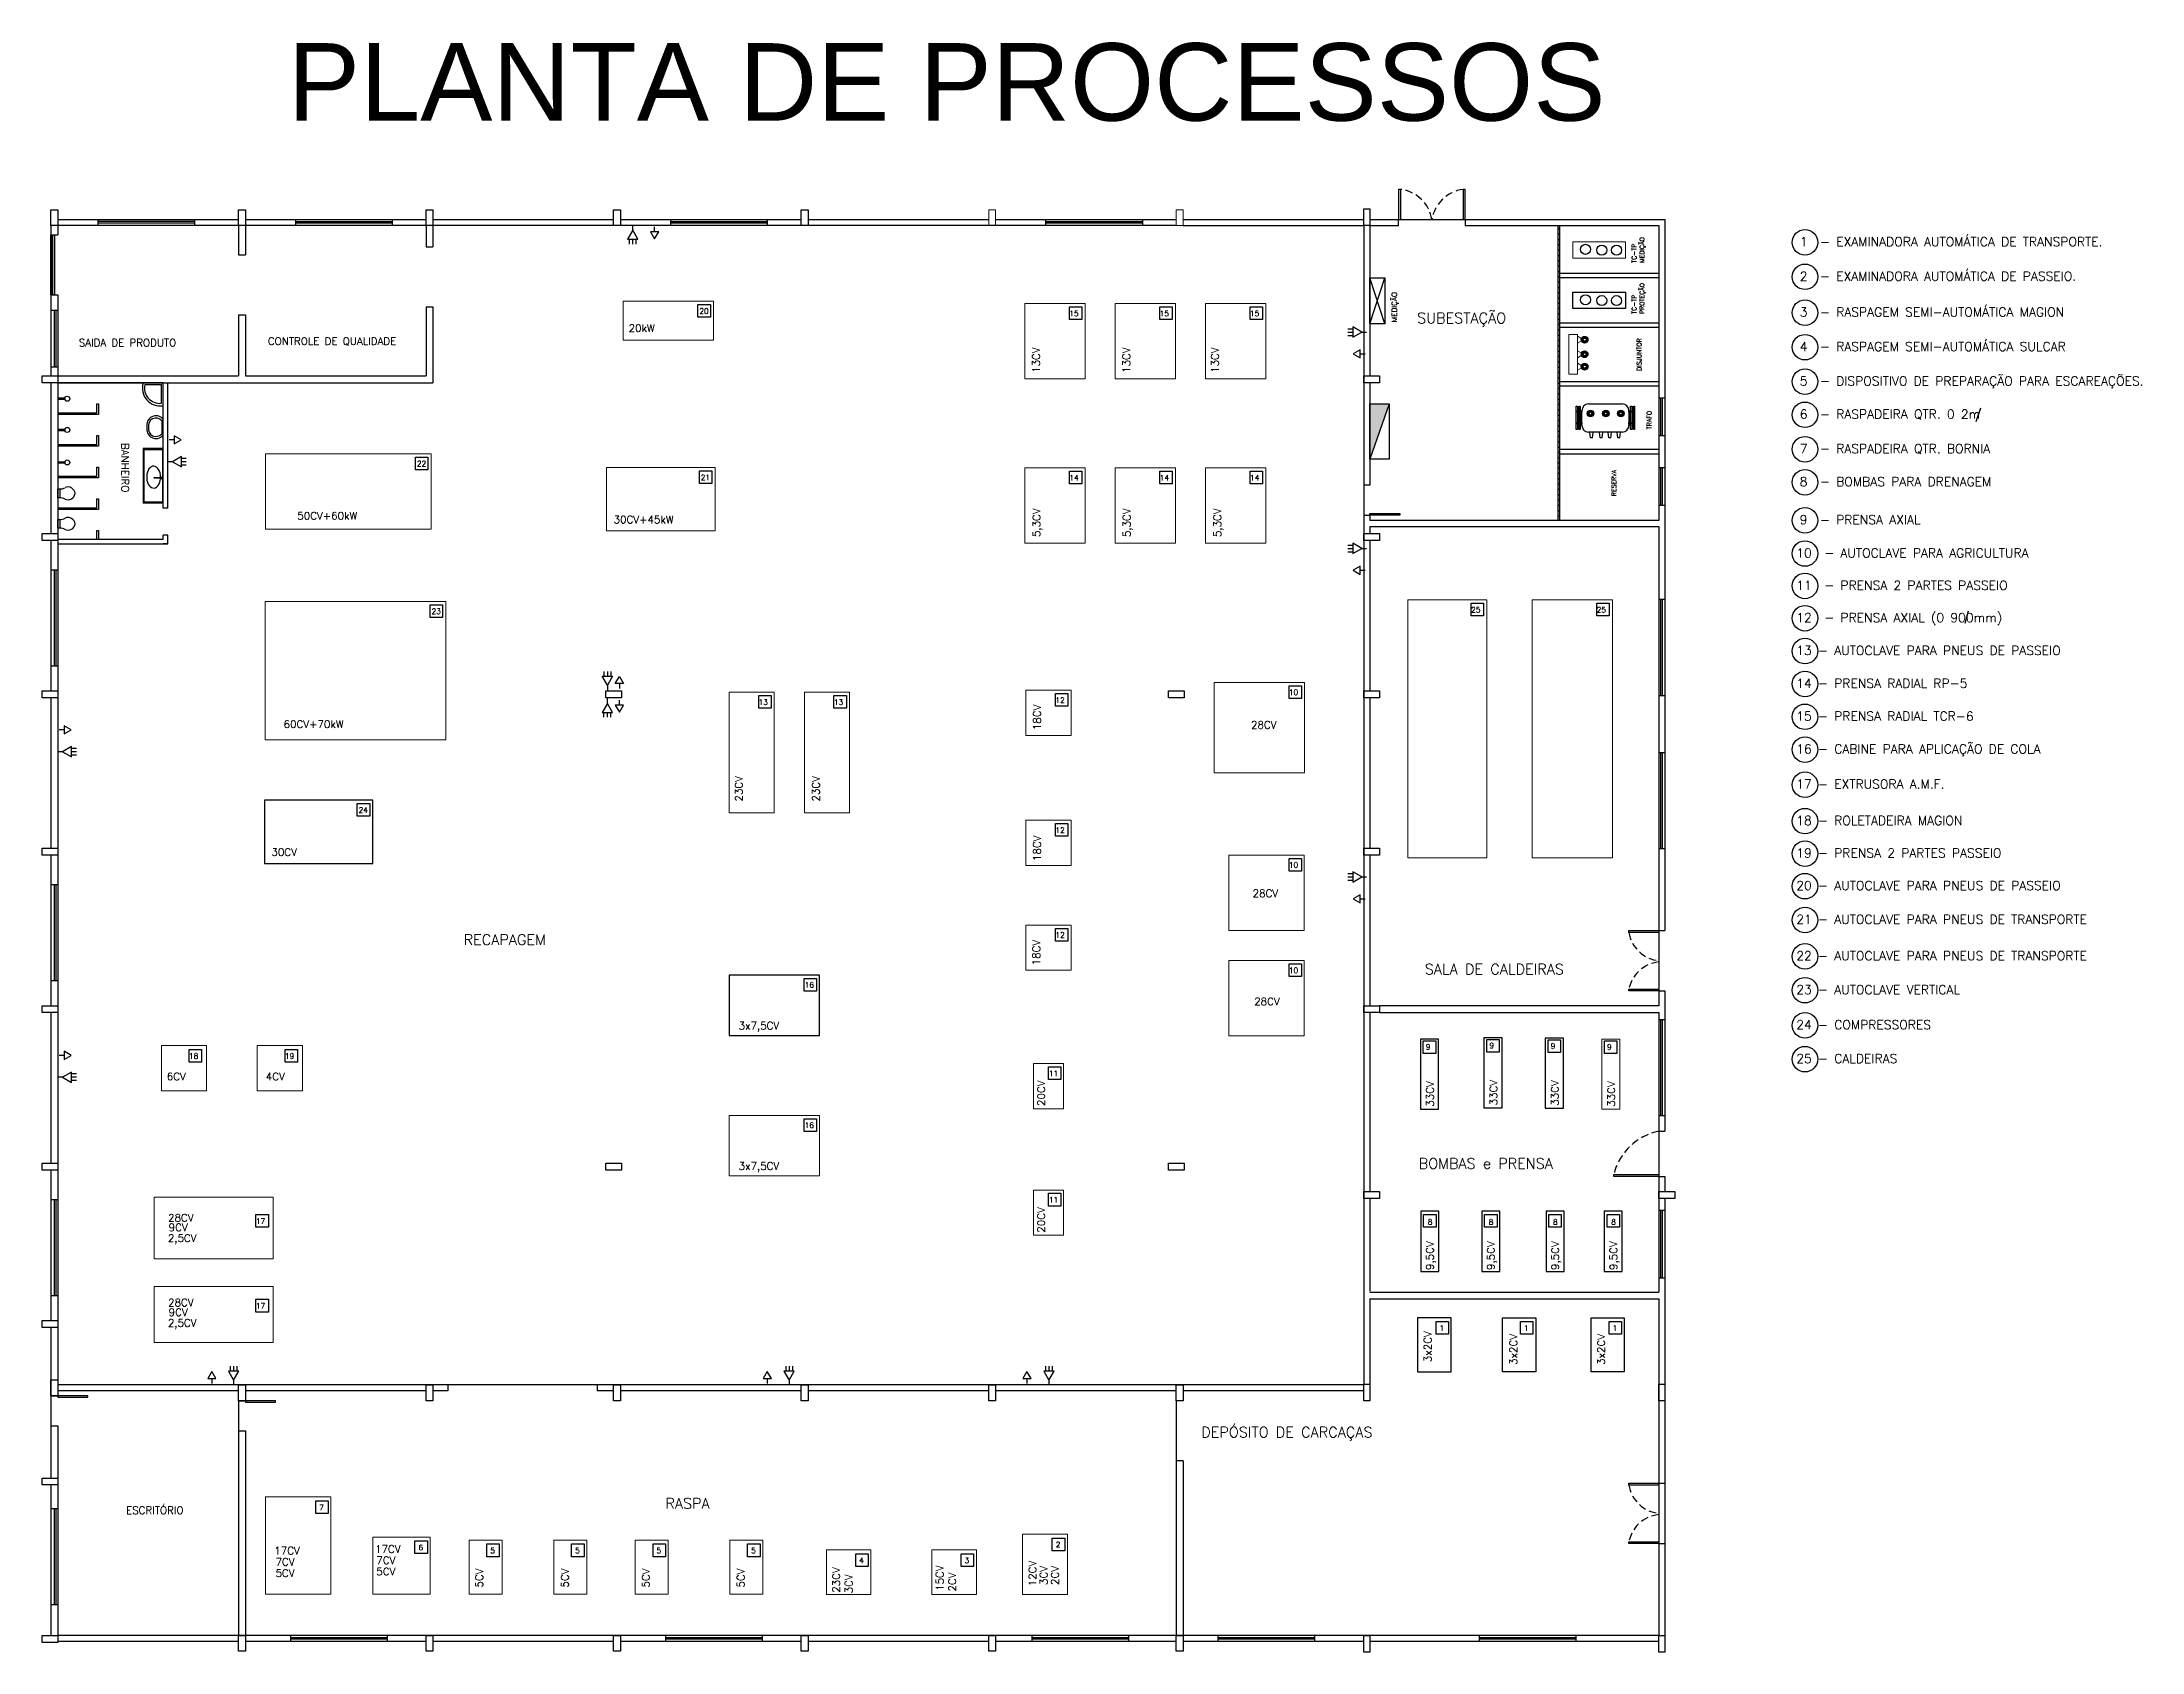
# Model space of a CAD drawing. Extents: x -543 to 641, y -146 to 322.
# Drawn here: x 224.1 to 293.8, y 16 to 69.5 of the extents above; entities that cross this region are included whole.
import ezdxf

# ---------------------------------------------------------------- set-up
doc = ezdxf.new("R2010")
doc.units = 0
doc.header["$MEASUREMENT"] = 0
doc.linetypes.add('DASHED2', pattern=[0.375, 0.25, -0.125])
for name, color, linetype in [('_ARQ', 5, 'Continuous'), ('_ARQ-TEXTO', 4, 'Continuous'), ('_COTAS', 4, 'Continuous'), ('_ELT-MAQUINAS-TEXTO', 4, 'Continuous'), ('_ELT-MÁQUINAS', 3, 'Continuous'), ('_ELT-PONTO', 2, 'Continuous'), ('_ELT-PONTO-TEXTO', 4, 'Continuous')]:
    doc.layers.add(name, color=color, linetype=linetype)
doc.styles.add('textstyle3', font='romans')
doc.styles.add('textstyle4', font='arial.ttf')

# ---------------------------------------------------------------- blocks, each defined once
blk = doc.blocks.new('TOM_Trif_Baixa')
at = {"layer": '_ELT-PONTO'}
for p, q in [((-0.619, 0.111), (-0.459, 0.111)), ((-0.619, 0), (-0.459, 0)), ((-0.16, 0), (0, 0)), ((-0.619, -0.111), (-0.459, -0.111))]:
    blk.add_line(p, q, dxfattribs=at)
blk.add_lwpolyline([(-0.16, 0), (-0.459, 0.172), (-0.459, -0.172)], close=True, dxfattribs=at)
blk = doc.blocks.new('TOM_Monof_baixa')
at = {"layer": '_ELT-PONTO'}
for p, q in [((0.166, 0), (0, 0)), ((0.399, 0), (0.166, 0.135)), ((0.166, 0.135), (0.166, -0.135)), ((0.166, -0.135), (0.399, 0))]:
    blk.add_line(p, q, dxfattribs=at)

msp = doc.modelspace()

# ---------------------------------------------------------------- hatches: boundary and pattern name
at = {"layer": '_ARQ', "transparency": 33554687}
h = msp.add_hatch(dxfattribs=at)
h.set_pattern_fill('ANSI31', color=256, style=0, pattern_type=0)
h.set_pattern_definition([(45, (5.17517, -70.54411), (-0.08838835, 0.08838835), [])])
h.paths.add_polyline_path([(274.477, 63.425), (274.425, 63.425), (274.425, 53.625), (274.477, 53.625)], flags=0)
at = {"layer": '_ELT-PONTO', "linetype": 'Continuous', "lineweight": 0, "transparency": 33554687}
h = msp.add_hatch(color=256, dxfattribs=at)
edge = h.paths.add_edge_path(flags=0)
edge.add_arc((275.301, 59.631), 0.111, 180, 360)
edge.add_arc((275.301, 59.631), 0.111, 0, 180)
edge = h.paths.add_edge_path(flags=0)
edge.add_arc((275.301, 59.631), 0.0492, 180, 360, ccw=False)
edge.add_arc((275.301, 59.631), 0.0492, 0, 180, ccw=False)
h = msp.add_hatch(color=256, dxfattribs=at)
edge = h.paths.add_edge_path(flags=0)
edge.add_arc((275.301, 59.147), 0.111, 180, 360)
edge.add_arc((275.301, 59.147), 0.111, 0, 180)
edge = h.paths.add_edge_path(flags=0)
edge.add_arc((275.301, 59.147), 0.0492, 180, 360, ccw=False)
edge.add_arc((275.301, 59.147), 0.0492, 0, 180, ccw=False)
h = msp.add_hatch(color=256, dxfattribs=at)
edge = h.paths.add_edge_path(flags=0)
edge.add_arc((275.301, 58.734), 0.111, 180, 360)
edge.add_arc((275.301, 58.734), 0.111, 0, 180)
edge = h.paths.add_edge_path(flags=0)
edge.add_arc((275.301, 58.734), 0.0492, 180, 360, ccw=False)
edge.add_arc((275.301, 58.734), 0.0492, 0, 180, ccw=False)
at = {"layer": '_ELT-PONTO', "linetype": 'Continuous', "transparency": 33554687}
msp.add_hatch(color=256, dxfattribs=at).paths.add_polyline_path([(268.168, 55.658), (268.805, 57.498), (268.168, 57.498)], flags=0)
at = {"layer": '_ELT-PONTO', "linetype": 'Continuous', "lineweight": 0, "transparency": 33554687}
h = msp.add_hatch(color=256, dxfattribs=at)
edge = h.paths.add_edge_path(flags=0)
edge.add_arc((275.496, 57.182), 0.111, 0, 180)
edge.add_arc((275.496, 57.182), 0.111, 180, 360)
edge = h.paths.add_edge_path(flags=0)
edge.add_arc((275.496, 57.182), 0.0492, 0, 180, ccw=False)
edge.add_arc((275.496, 57.182), 0.0492, 180, 360, ccw=False)
h = msp.add_hatch(color=256, dxfattribs=at)
edge = h.paths.add_edge_path(flags=0)
edge.add_arc((276.004, 57.182), 0.111, 270, 450)
edge.add_arc((276.004, 57.182), 0.111, 90, 270)
edge = h.paths.add_edge_path(flags=0)
edge.add_arc((276.004, 57.182), 0.0492, -90, 90, ccw=False)
edge.add_arc((276.004, 57.182), 0.0492, 90, 270, ccw=False)
h = msp.add_hatch(color=256, dxfattribs=at)
edge = h.paths.add_edge_path(flags=0)
edge.add_arc((276.505, 57.182), 0.111, 0, 180)
edge.add_arc((276.505, 57.182), 0.111, 180, 360)
edge = h.paths.add_edge_path(flags=0)
edge.add_arc((276.505, 57.182), 0.0492, 0, 180, ccw=False)
edge.add_arc((276.505, 57.182), 0.0492, 180, 360, ccw=False)

# ---------------------------------------------------------------- linework, layer by layer
at = {"layer": '_ARQ'}
for p, q in [((224.593, 63.625), (230.593, 63.625)), ((225.937, 63.425), (225.937, 63.628)), ((225.937, 63.563), (229.134, 63.563)), ((225.937, 63.509), (229.134, 63.509)), ((229.137, 63.628), (229.137, 63.425)), ((230.822, 63.625), (236.822, 63.625)), ((232.495, 63.422), (232.495, 63.625)), ((232.495, 63.56), (235.693, 63.56)), ((232.495, 63.507), (235.693, 63.507)), ((235.695, 63.625), (235.695, 63.422)), ((237.052, 63.625), (243.052, 63.625)), ((243.281, 63.625), (249.281, 63.625)), ((244.954, 63.422), (244.954, 63.625)), ((244.954, 63.56), (248.151, 63.56)), ((244.954, 63.507), (248.151, 63.507)), ((248.154, 63.625), (248.154, 63.422)), ((249.51, 63.625), (255.51, 63.625)), ((255.739, 63.625), (261.739, 63.625)), ((257.412, 63.422), (257.412, 63.625)), ((257.412, 63.56), (260.609, 63.56)), ((257.412, 63.507), (260.609, 63.507)), ((260.612, 63.625), (260.612, 63.422)), ((261.968, 63.625), (267.966, 63.625)), ((268.168, 63.625), (277.968, 63.625)), ((277.968, 63.625), (277.968, 40.002)), ((224.364, 63.425), (224.364, 58.425)), ((261.968, 63.425), (267.968, 63.425)), ((267.968, 63.425), (267.968, 24.939)), ((268.168, 63.425), (269.123, 63.425)), ((268.168, 63.425), (268.168, 58.425)), ((271.333, 63.425), (277.768, 63.425)), ((274.425, 53.625), (274.425, 63.425)), ((274.477, 53.625), (274.477, 63.425)), ((277.768, 63.425), (277.768, 53.625)), ((274.477, 61.845), (277.768, 61.845)), ((274.477, 61.695), (277.768, 61.695)), ((224.39, 60.611), (224.593, 60.611)), ((224.475, 60.611), (224.475, 58.72)), ((224.528, 60.611), (224.528, 58.72)), ((274.477, 60.195), (277.768, 60.195)), ((274.477, 60.045), (277.768, 60.045)), ((224.593, 58.718), (224.39, 58.718)), ((224.364, 58.196), (224.364, 53.196)), ((224.593, 58.196), (224.593, 49.846)), ((228.093, 58.196), (224.593, 58.196)), ((228.093, 54.038), (228.093, 58.196)), ((228.243, 54.038), (228.243, 58.196)), ((274.477, 58.245), (277.768, 58.245)), ((274.477, 58.095), (277.768, 58.095)), ((224.593, 57.696), (224.823, 57.696)), ((224.593, 57.196), (225.893, 57.196)), ((224.823, 57.646), (224.599, 57.646)), ((224.823, 57.696), (224.823, 57.646)), ((225.893, 57.496), (225.943, 57.496)), ((225.893, 57.196), (225.893, 57.496)), ((225.943, 57.496), (225.943, 57.146)), ((277.768, 57.7), (277.971, 57.7)), ((277.833, 56.45), (277.833, 57.7)), ((277.887, 56.45), (277.887, 57.7)), ((225.943, 57.146), (224.593, 57.146)), ((224.593, 56.658), (224.823, 56.658)), ((224.823, 56.608), (224.599, 56.608)), ((224.823, 56.658), (224.823, 56.608)), ((224.593, 56.146), (225.893, 56.146)), ((225.943, 56.096), (224.593, 56.096)), ((225.893, 56.146), (225.893, 56.446)), ((225.893, 56.446), (225.943, 56.446)), ((225.943, 56.446), (225.943, 56.096)), ((228.093, 56.021), (227.432, 56.021)), ((227.432, 56.021), (227.432, 54.204)), ((274.477, 55.995), (277.768, 55.995)), ((274.477, 55.845), (277.768, 55.845)), ((277.768, 56.45), (277.971, 56.45)), ((224.593, 55.578), (224.823, 55.578)), ((224.823, 55.528), (224.599, 55.528)), ((224.823, 55.578), (224.823, 55.528)), ((225.893, 55.096), (225.893, 55.396)), ((225.893, 55.396), (225.943, 55.396)), ((225.943, 55.396), (225.943, 55.046)), ((277.766, 55.388), (277.968, 55.388)), ((277.831, 54.138), (277.831, 55.388)), ((277.884, 54.138), (277.884, 55.388)), ((224.593, 55.096), (225.893, 55.096)), ((225.943, 55.046), (224.593, 55.046)), ((224.593, 54.046), (225.893, 54.046)), ((225.943, 53.996), (224.593, 53.996)), ((225.893, 54.346), (225.943, 54.346)), ((225.893, 54.046), (225.893, 54.346)), ((225.943, 54.346), (225.943, 53.996)), ((228.093, 54.204), (227.432, 54.204)), ((228.243, 54.038), (228.093, 54.038)), ((267.968, 53.804), (268.168, 53.804)), ((268.168, 53.804), (268.168, 53.625)), ((277.766, 54.138), (277.968, 54.138)), ((225.893, 52.996), (225.893, 53.296)), ((225.893, 53.296), (225.943, 53.296)), ((225.943, 53.296), (225.943, 52.996)), ((228.243, 53.138), (228.093, 53.138)), ((277.768, 53.625), (268.168, 53.625)), ((268.168, 53.425), (268.168, 53.196)), ((268.168, 53.425), (277.768, 53.425)), ((277.768, 53.425), (277.768, 40.002)), ((224.364, 52.966), (224.364, 47.966)), ((228.093, 52.996), (224.593, 52.996)), ((224.593, 52.846), (228.243, 52.846)), ((228.243, 52.846), (228.093, 52.846)), ((268.168, 52.966), (268.168, 47.966)), ((224.39, 51.99), (224.593, 51.99)), ((224.475, 51.99), (224.475, 48.793)), ((224.528, 51.99), (224.528, 48.793)), ((277.768, 51.007), (277.968, 51.007)), ((277.831, 47.807), (277.831, 51.005)), ((277.884, 47.807), (277.884, 51.005)), ((224.593, 48.79), (224.39, 48.79)), ((224.364, 47.737), (224.364, 42.737)), ((268.168, 47.737), (268.168, 42.737)), ((277.968, 47.807), (277.768, 47.807)), ((277.768, 45.918), (277.968, 45.918)), ((277.831, 42.718), (277.831, 45.915)), ((277.884, 42.718), (277.884, 45.915)), ((277.968, 42.718), (277.768, 42.718)), ((224.364, 42.508), (224.364, 37.508)), ((268.168, 42.508), (268.168, 37.508)), ((224.39, 41.531), (224.593, 41.531)), ((224.475, 41.531), (224.475, 38.334)), ((224.528, 41.531), (224.528, 38.334)), ((277.768, 40.002), (277.968, 40.002)), ((224.593, 38.331), (224.39, 38.331)), ((277.768, 38.002), (277.968, 38.002)), ((277.768, 38.002), (277.768, 37.508)), ((277.968, 38.002), (277.968, 33.338)), ((224.364, 37.279), (224.364, 32.279)), ((268.168, 37.279), (268.168, 31.338)), ((277.768, 37.508), (268.493, 37.508)), ((268.493, 37.279), (277.768, 37.279)), ((277.766, 37.048), (277.968, 37.048)), ((277.831, 33.848), (277.831, 37.045)), ((277.884, 33.848), (277.884, 37.045)), ((277.968, 33.848), (277.766, 33.848)), ((224.364, 32.05), (224.364, 27.05)), ((277.768, 31.838), (277.768, 27.996)), ((277.968, 31.838), (277.968, 31.338)), ((224.39, 31.073), (224.593, 31.073)), ((224.475, 31.073), (224.475, 27.876)), ((224.528, 31.073), (224.528, 27.876)), ((277.768, 30.717), (277.971, 30.717)), ((277.833, 28.463), (277.833, 30.714)), ((277.887, 28.463), (277.887, 30.714)), ((277.968, 31.109), (277.968, 16.391)), ((268.168, 27.996), (277.768, 27.996)), ((277.971, 28.463), (277.768, 28.463)), ((224.593, 27.873), (224.39, 27.873)), ((268.168, 27.773), (277.768, 27.773)), ((277.768, 27.773), (277.768, 16.591)), ((224.364, 26.82), (224.364, 21.82)), ((267.966, 24.916), (224.593, 24.916)), ((230.593, 24.716), (224.593, 24.716)), ((236.822, 24.716), (230.822, 24.716)), ((237.55, 24.716), (237.052, 24.716)), ((243.052, 24.716), (242.503, 24.716)), ((249.281, 24.716), (243.281, 24.716)), ((255.51, 24.716), (249.51, 24.716)), ((261.739, 24.716), (255.739, 24.716)), ((267.968, 24.716), (261.968, 24.716)), ((277.768, 21.647), (277.968, 21.647)), ((224.364, 21.591), (224.364, 16.591)), ((224.39, 20.812), (224.593, 20.812)), ((224.475, 20.812), (224.475, 17.615)), ((224.528, 20.812), (224.528, 17.615)), ((277.768, 19.647), (277.968, 19.647)), ((224.593, 17.612), (224.39, 17.612)), ((277.768, 16.591), (224.593, 16.591)), ((230.593, 16.391), (224.593, 16.391)), ((236.822, 16.391), (230.822, 16.391)), ((232.328, 16.391), (232.328, 16.594)), ((232.328, 16.529), (235.526, 16.529)), ((232.328, 16.476), (235.526, 16.476)), ((235.528, 16.594), (235.528, 16.391)), ((243.052, 16.391), (237.052, 16.391)), ((249.281, 16.391), (243.281, 16.391)), ((244.787, 16.391), (244.787, 16.594)), ((244.787, 16.529), (247.984, 16.529)), ((244.787, 16.476), (247.984, 16.476)), ((247.987, 16.594), (247.987, 16.391)), ((255.51, 16.391), (249.51, 16.391)), ((261.739, 16.391), (255.739, 16.391)), ((256.951, 16.391), (256.951, 16.594)), ((256.951, 16.529), (260.148, 16.529)), ((256.951, 16.476), (260.148, 16.476)), ((260.151, 16.594), (260.151, 16.391)), ((267.966, 16.391), (261.968, 16.391)), ((263.132, 16.391), (263.132, 16.594)), ((263.132, 16.529), (266.329, 16.529)), ((263.132, 16.476), (266.329, 16.476)), ((266.332, 16.594), (266.332, 16.391)), ((277.766, 16.391), (268.168, 16.391)), ((271.809, 16.391), (271.809, 16.594)), ((271.809, 16.529), (275.006, 16.529)), ((271.809, 16.476), (275.006, 16.476)), ((275.009, 16.594), (275.009, 16.391))]:
    msp.add_line(p, q, dxfattribs=at)
at = {"layer": '_ARQ', "linetype": 'Continuous'}
for p, q in [((269.123, 63.425), (269.123, 63.623)), ((269.123, 63.623), (271.333, 63.623)), ((271.333, 63.623), (271.333, 63.425)), ((261.739, 63.425), (224.364, 63.425)), ((224.364, 63.119), (224.593, 63.119)), ((224.403, 61.119), (224.403, 63.119)), ((224.429, 61.119), (224.429, 63.119)), ((224.593, 63.425), (224.593, 63.119)), ((230.593, 63.425), (230.593, 62.451)), ((230.822, 63.425), (230.822, 62.451)), ((236.822, 63.425), (236.822, 62.719)), ((237.052, 63.425), (237.052, 62.719)), ((230.593, 62.451), (230.822, 62.451)), ((236.822, 62.719), (237.052, 62.719)), ((224.364, 61.119), (224.593, 61.119)), ((224.593, 61.119), (224.593, 24.555)), ((236.822, 60.719), (237.052, 60.719)), ((236.822, 60.719), (236.822, 58.425)), ((237.052, 60.719), (237.052, 58.196)), ((230.593, 60.451), (230.822, 60.451)), ((230.593, 60.451), (230.593, 58.425)), ((230.822, 60.451), (230.822, 58.425)), ((224.593, 58.425), (230.593, 58.425)), ((224.593, 58.196), (237.052, 58.196)), ((227.481, 58.139), (228.033, 58.139)), ((228.033, 57.517), (228.033, 58.139)), ((230.822, 58.425), (236.822, 58.425)), ((268.168, 58.196), (268.168, 54.804)), ((228.048, 56.942), (228.048, 56.504)), ((227.794, 55.05), (227.991, 55.05)), ((227.794, 55.028), (227.794, 55.05)), ((227.99, 55.028), (227.794, 55.028)), ((228.004, 55.038), (227.988, 55.038)), ((228.004, 55.037), (227.988, 55.037)), ((228.004, 55.036), (227.988, 55.036)), ((227.998, 55.062), (228.009, 55.051)), ((227.998, 55.012), (228.009, 55.023)), ((227.999, 55.063), (228.01, 55.051)), ((227.999, 55.011), (228.01, 55.023)), ((228, 55.064), (228.011, 55.052)), ((228, 55.01), (228.011, 55.022)), ((228.023, 55.058), (228.023, 55.073)), ((228.023, 55.001), (228.023, 55.016)), ((228.025, 55.058), (228.025, 55.073)), ((228.025, 55.001), (228.025, 55.016)), ((228.026, 55.058), (228.026, 55.073)), ((228.026, 55.001), (228.026, 55.016)), ((228.038, 55.022), (228.05, 55.01)), ((228.039, 55.052), (228.05, 55.063)), ((228.04, 55.051), (228.051, 55.062)), ((228.04, 55.023), (228.052, 55.012)), ((228.04, 55.022), (228.051, 55.011)), ((228.041, 55.05), (228.052, 55.062)), ((228.045, 55.038), (228.061, 55.038)), ((228.045, 55.037), (228.061, 55.037)), ((228.045, 55.036), (228.061, 55.036)), ((268.168, 54.804), (267.968, 54.804)), ((228.093, 52.996), (228.093, 53.138)), ((228.243, 52.846), (228.243, 53.138)), ((277.768, 40.002), (277.768, 38.002)), ((277.768, 37.279), (277.768, 33.338)), ((277.768, 33.338), (277.968, 33.338)), ((277.768, 33.338), (277.768, 31.898)), ((277.768, 31.838), (277.968, 31.838)), ((268.168, 31.109), (268.168, 28.024)), ((268.168, 27.773), (268.168, 24.939)), ((224.364, 24.555), (224.593, 24.555)), ((237.55, 24.916), (237.55, 24.716)), ((242.503, 24.916), (242.503, 24.716)), ((230.593, 24.391), (230.593, 16.591)), ((230.593, 24.391), (230.822, 24.391)), ((261.739, 24.391), (261.739, 16.591)), ((224.364, 23.555), (224.593, 23.555)), ((224.593, 23.555), (224.593, 16.591)), ((230.593, 23.391), (230.822, 23.391)), ((230.822, 23.391), (230.822, 16.591)), ((261.968, 22.391), (261.739, 22.391)), ((261.968, 22.391), (261.968, 16.591)), ((277.768, 21.617), (277.768, 19.677))]:
    msp.add_line(p, q, dxfattribs=at)
for points in [[(269.123, 63.623), (269.193, 63.623), (269.193, 64.623), (269.123, 64.623)], [(271.263, 63.623), (271.333, 63.623), (271.333, 64.623), (271.263, 64.623)], [(268.168, 63.425), (267.966, 63.425), (267.966, 63.973), (268.168, 63.973)], [(224.364, 63.119), (224.479, 63.119), (224.479, 61.119), (224.364, 61.119)], [(227.463, 55.989), (228.073, 55.989), (228.073, 54.235), (227.463, 54.235)], [(277.768, 39.942), (276.768, 39.942), (276.768, 40.002), (277.768, 40.002)], [(277.768, 38.002), (276.768, 38.002), (276.768, 38.062), (277.768, 38.062)], [(277.768, 31.838), (276.268, 31.838), (276.268, 31.898), (277.768, 31.898)], [(225.593, 24.555), (224.593, 24.555), (224.593, 24.505), (225.593, 24.505)], [(268.168, 24.391), (267.966, 24.391), (267.966, 24.939), (268.168, 24.939)], [(277.968, 24.391), (277.766, 24.391), (277.766, 24.939), (277.968, 24.939)], [(231.822, 24.391), (230.822, 24.391), (230.822, 24.341), (231.822, 24.341)], [(277.768, 21.587), (276.768, 21.587), (276.768, 21.647), (277.768, 21.647)], [(277.768, 19.647), (276.768, 19.647), (276.768, 19.707), (277.768, 19.707)], [(268.168, 16.043), (267.966, 16.043), (267.966, 16.591), (268.168, 16.591)], [(277.968, 16.043), (277.766, 16.043), (277.766, 16.591), (277.968, 16.591)]]:
    msp.add_lwpolyline(points, close=True, dxfattribs=at)
at = {"layer": '_ARQ'}
for points in [[(224.593, 63.949), (224.593, 63.425), (224.364, 63.425), (224.364, 63.949)], [(230.822, 63.949), (230.822, 63.425), (230.593, 63.425), (230.593, 63.949)], [(237.052, 63.949), (237.052, 63.425), (236.822, 63.425), (236.822, 63.949)], [(243.281, 63.949), (243.281, 63.425), (243.052, 63.425), (243.052, 63.949)], [(249.51, 63.949), (249.51, 63.425), (249.281, 63.425), (249.281, 63.949)], [(224.069, 58.425), (224.593, 58.425), (224.593, 58.196), (224.069, 58.196)], [(267.968, 58.425), (268.493, 58.425), (268.493, 58.196), (267.968, 58.196)], [(224.666, 54.675), (224.666, 54.38), (224.593, 54.38), (224.593, 54.675)], [(268.168, 53.804), (268.168, 53.854), (269.168, 53.854), (269.168, 53.804)], [(224.069, 53.196), (224.593, 53.196), (224.593, 52.966), (224.069, 52.966)], [(224.666, 53.664), (224.666, 53.369), (224.593, 53.369), (224.593, 53.664)], [(267.968, 53.196), (268.493, 53.196), (268.493, 52.966), (267.968, 52.966)], [(224.069, 47.966), (224.593, 47.966), (224.593, 47.737), (224.069, 47.737)], [(242.789, 47.966), (243.314, 47.966), (243.314, 47.737), (242.789, 47.737)], [(261.477, 47.966), (262.001, 47.966), (262.001, 47.737), (261.477, 47.737)], [(267.968, 47.966), (268.493, 47.966), (268.493, 47.737), (267.968, 47.737)], [(224.069, 42.737), (224.593, 42.737), (224.593, 42.508), (224.069, 42.508)], [(267.968, 42.737), (268.493, 42.737), (268.493, 42.508), (267.968, 42.508)], [(224.069, 37.508), (224.593, 37.508), (224.593, 37.279), (224.069, 37.279)], [(267.968, 37.508), (268.493, 37.508), (268.493, 37.279), (267.968, 37.279)], [(224.069, 32.279), (224.593, 32.279), (224.593, 32.05), (224.069, 32.05)], [(242.789, 32.279), (243.314, 32.279), (243.314, 32.05), (242.789, 32.05)], [(261.477, 32.279), (262.001, 32.279), (262.001, 32.05), (261.477, 32.05)], [(267.968, 31.338), (268.493, 31.338), (268.493, 31.109), (267.968, 31.109)], [(277.768, 31.338), (278.293, 31.338), (278.293, 31.109), (277.768, 31.109)], [(224.069, 27.05), (224.593, 27.05), (224.593, 26.82), (224.069, 26.82)], [(224.593, 25.08), (224.593, 24.555), (224.364, 24.555), (224.364, 25.08)], [(230.822, 24.916), (230.822, 24.391), (230.593, 24.391), (230.593, 24.916)], [(237.052, 24.916), (237.052, 24.391), (236.822, 24.391), (236.822, 24.916)], [(243.281, 24.916), (243.281, 24.391), (243.052, 24.391), (243.052, 24.916)], [(249.51, 24.916), (249.51, 24.391), (249.281, 24.391), (249.281, 24.916)], [(255.739, 24.916), (255.739, 24.391), (255.51, 24.391), (255.51, 24.916)], [(261.968, 24.916), (261.968, 24.391), (261.739, 24.391), (261.739, 24.916)], [(224.069, 21.82), (224.593, 21.82), (224.593, 21.591), (224.069, 21.591)], [(224.069, 16.591), (224.593, 16.591), (224.593, 16.362), (224.069, 16.362)], [(230.822, 16.591), (230.822, 16.067), (230.593, 16.067), (230.593, 16.591)], [(237.052, 16.591), (237.052, 16.067), (236.822, 16.067), (236.822, 16.591)], [(243.281, 16.591), (243.281, 16.067), (243.052, 16.067), (243.052, 16.591)], [(249.51, 16.591), (249.51, 16.067), (249.281, 16.067), (249.281, 16.591)], [(255.739, 16.591), (255.739, 16.067), (255.51, 16.067), (255.51, 16.591)], [(261.968, 16.591), (261.968, 16.067), (261.739, 16.067), (261.739, 16.591)]]:
    msp.add_lwpolyline(points, close=True, dxfattribs=at)
at = {"layer": '_ARQ', "lineweight": 0}
for points in [[(255.739, 63.949), (255.739, 63.425), (255.51, 63.425), (255.51, 63.949)], [(261.968, 63.949), (261.968, 63.425), (261.739, 63.425), (261.739, 63.949)]]:
    msp.add_lwpolyline(points, close=True, dxfattribs=at)
at = {"layer": '_ARQ'}
for centre in [(224.907, 57.671), (224.907, 56.633), (224.907, 55.553)]:
    msp.add_circle(centre, 0.0841, dxfattribs=at)
at = {"layer": '_ARQ', "linetype": 'Continuous'}
for radius in [0.0363, 0.0206]:
    msp.add_circle((228.025, 55.037), radius, dxfattribs=at)
at = {"layer": '_ARQ', "linetype": 'DASHED2'}
for centre, radius, start, end in [((269.04, 63.429), 1.204, 9.37926, 82.7104), ((271.416, 63.427), 1.204, 97.2896, 170.62074), ((277.889, 40.132), 1.136, 189.62126, 263.92168), ((277.881, 37.832), 1.136, 96.07832, 170.37874), ((278.142, 31.448), 1.927, 101.18332, 166.4784), ((277.889, 21.777), 1.136, 189.62126, 263.92168), ((277.881, 19.477), 1.136, 96.07832, 170.37874)]:
    msp.add_arc(centre, radius, start, end, dxfattribs=at)
at = {"layer": '_ARQ', "linetype": 'Continuous'}
for centre, radius, start, end in [((227.997, 58.025), 0.596, 163.33169, 279.25671), ((227.983, 58.029), 0.514, 167.62823, 275.61831)]:
    msp.add_arc(centre, radius, start, end, dxfattribs=at)
at = {"layer": '_ARQ'}
for centre, radius, start, end in [((227.857, 56.794), 0.311, 40.57133, 192.60699), ((227.857, 56.658), 0.311, 167.47539, 319.51106), ((227.856, 56.777), 0.252, 40.57133, 192.60699), ((227.856, 56.668), 0.252, 167.47539, 319.51106), ((224.69, 54.939), 0.265, 264.79741, 302.62202), ((224.934, 54.508), 0.231, 2.75329, 115.84801), ((224.934, 54.549), 0.233, 244.44736, 352.01292), ((224.69, 54.115), 0.265, 57.37798, 95.20259), ((224.69, 53.928), 0.265, 264.79741, 302.62202), ((224.934, 53.497), 0.231, 2.75329, 115.84801), ((224.69, 53.104), 0.265, 57.37798, 95.20259), ((224.934, 53.538), 0.233, 244.44736, 352.01292)]:
    msp.add_arc(centre, radius, start, end, dxfattribs=at)
at = {"layer": '_ARQ', "linetype": 'Continuous'}
msp.add_ellipse((227.776, 55.067), major_axis=(0, -0.364), ratio=0.6369, start_param=1.574969, end_param=7.687357, dxfattribs=at)
at = {"layer": '_ARQ-TEXTO'}
for p, q in [((288.309, 56.911), (288.458, 57.371)), ((287.936, 50.219), (288.052, 50.626))]:
    msp.add_line(p, q, dxfattribs=at)
for centre in [(282.618, 62.864), (282.618, 61.719), (282.618, 60.528), (282.618, 59.382), (282.618, 58.237), (282.618, 57.137), (282.618, 55.992), (282.618, 54.895), (282.618, 53.63), (282.618, 52.527), (282.618, 51.453), (282.618, 50.379), (282.618, 49.288), (282.618, 48.197), (282.618, 47.106), (282.618, 46.016), (282.618, 44.849), (282.618, 43.64), (282.618, 42.56), (282.618, 41.48), (282.618, 40.356), (282.618, 39.147), (282.618, 38.024), (282.618, 36.857), (282.618, 35.734)]:
    msp.add_circle(centre, 0.424, dxfattribs=at)
at = {"layer": '_ELT-MAQUINAS-TEXTO'}
for points in [[(245.854, 60.802), (246.267, 60.802), (246.267, 60.38), (245.854, 60.38)], [(258.193, 60.719), (258.605, 60.719), (258.605, 60.297), (258.193, 60.297)], [(261.193, 60.719), (261.605, 60.719), (261.605, 60.297), (261.193, 60.297)], [(264.193, 60.719), (264.605, 60.719), (264.605, 60.297), (264.193, 60.297)], [(236.473, 55.732), (236.885, 55.732), (236.885, 55.31), (236.473, 55.31)], [(245.903, 55.274), (246.315, 55.274), (246.315, 54.851), (245.903, 54.851)], [(258.193, 55.264), (258.605, 55.264), (258.605, 54.842), (258.193, 54.842)], [(261.193, 55.264), (261.605, 55.264), (261.605, 54.842), (261.193, 54.842)], [(264.193, 55.264), (264.605, 55.264), (264.605, 54.842), (264.193, 54.842)], [(236.96, 50.827), (237.373, 50.827), (237.373, 50.405), (236.96, 50.405)], [(271.535, 50.879), (271.947, 50.879), (271.947, 50.457), (271.535, 50.457)], [(275.705, 50.879), (276.118, 50.879), (276.118, 50.457), (275.705, 50.457)], [(265.484, 48.138), (265.896, 48.138), (265.896, 47.715), (265.484, 47.715)], [(247.87, 47.81), (248.283, 47.81), (248.283, 47.388), (247.87, 47.388)], [(250.37, 47.81), (250.783, 47.81), (250.783, 47.388), (250.37, 47.388)], [(257.73, 47.876), (258.143, 47.876), (258.143, 47.454), (257.73, 47.454)], [(234.538, 44.227), (234.951, 44.227), (234.951, 43.805), (234.538, 43.805)], [(257.73, 43.56), (258.143, 43.56), (258.143, 43.137), (257.73, 43.137)], [(265.484, 42.403), (265.896, 42.403), (265.896, 41.98), (265.484, 41.98)], [(257.73, 40.076), (258.143, 40.076), (258.143, 39.654), (257.73, 39.654)], [(249.381, 38.417), (249.794, 38.417), (249.794, 37.995), (249.381, 37.995)], [(265.484, 38.903), (265.896, 38.903), (265.896, 38.48), (265.484, 38.48)], [(269.944, 36.345), (270.357, 36.345), (270.357, 35.923), (269.944, 35.923)], [(272.053, 36.389), (272.466, 36.389), (272.466, 35.966), (272.053, 35.966)], [(274.089, 36.374), (274.502, 36.374), (274.502, 35.952), (274.089, 35.952)], [(275.962, 36.341), (276.375, 36.341), (276.375, 35.919), (275.962, 35.919)], [(228.955, 36.057), (229.368, 36.057), (229.368, 35.634), (228.955, 35.634)], [(232.139, 36.057), (232.551, 36.057), (232.551, 35.634), (232.139, 35.634)], [(257.491, 35.478), (257.903, 35.478), (257.903, 35.055), (257.491, 35.055)], [(249.381, 33.756), (249.794, 33.756), (249.794, 33.334), (249.381, 33.334)], [(257.491, 31.278), (257.903, 31.278), (257.903, 30.855), (257.491, 30.855)], [(231.174, 30.575), (231.587, 30.575), (231.587, 30.152), (231.174, 30.152)], [(269.955, 30.574), (270.367, 30.574), (270.367, 30.151), (269.955, 30.151)], [(271.98, 30.574), (272.393, 30.574), (272.393, 30.151), (271.98, 30.151)], [(274.114, 30.574), (274.527, 30.574), (274.527, 30.151), (274.114, 30.151)], [(276.049, 30.574), (276.461, 30.574), (276.461, 30.151), (276.049, 30.151)], [(231.174, 27.757), (231.587, 27.757), (231.587, 27.335), (231.174, 27.335)], [(270.365, 27.018), (270.778, 27.018), (270.778, 26.595), (270.365, 26.595)], [(273.173, 27.018), (273.586, 27.018), (273.586, 26.595), (273.173, 26.595)], [(276.114, 27.018), (276.527, 27.018), (276.527, 26.595), (276.114, 26.595)], [(233.161, 21.064), (233.574, 21.064), (233.574, 20.641), (233.161, 20.641)], [(236.455, 19.733), (236.867, 19.733), (236.867, 19.311), (236.455, 19.311)], [(238.844, 19.631), (239.257, 19.631), (239.257, 19.208), (238.844, 19.208)], [(241.658, 19.631), (242.07, 19.631), (242.07, 19.208), (241.658, 19.208)], [(244.361, 19.631), (244.774, 19.631), (244.774, 19.208), (244.361, 19.208)], [(247.503, 19.631), (247.916, 19.631), (247.916, 19.208), (247.503, 19.208)], [(257.622, 19.829), (258.034, 19.829), (258.034, 19.406), (257.622, 19.406)], [(251.095, 19.304), (251.507, 19.304), (251.507, 18.882), (251.095, 18.882)], [(254.594, 19.304), (255.007, 19.304), (255.007, 18.882), (254.594, 18.882)]]:
    msp.add_lwpolyline(points, close=True, dxfattribs=at)
at = {"layer": '_ELT-MÁQUINAS', "color": 4, "lineweight": 0}
for points in [[(243.371, 59.611), (246.371, 59.611), (246.371, 60.911), (243.371, 60.911)], [(256.71, 58.328), (258.71, 58.328), (258.71, 60.828), (256.71, 60.828)], [(259.71, 58.328), (261.71, 58.328), (261.71, 60.828), (259.71, 60.828)], [(262.71, 58.328), (264.71, 58.328), (264.71, 60.828), (262.71, 60.828)], [(231.49, 53.341), (236.99, 53.341), (236.99, 55.841), (231.49, 55.841)], [(242.82, 53.282), (246.42, 53.282), (246.42, 55.382), (242.82, 55.382)], [(256.71, 52.873), (258.71, 52.873), (258.71, 55.373), (256.71, 55.373)], [(259.71, 52.873), (261.71, 52.873), (261.71, 55.373), (259.71, 55.373)], [(262.71, 52.873), (264.71, 52.873), (264.71, 55.373), (262.71, 55.373)], [(231.477, 50.936), (237.477, 50.936), (237.477, 46.336), (231.477, 46.336)], [(269.43, 50.987), (272.052, 50.987), (272.052, 42.417), (269.43, 42.417)], [(273.553, 50.987), (276.222, 50.987), (276.222, 42.417), (273.553, 42.417)], [(263.001, 45.246), (266.001, 45.246), (266.001, 48.246), (263.001, 48.246)], [(246.887, 47.919), (248.387, 47.919), (248.387, 43.919), (246.887, 43.919)], [(249.387, 47.919), (250.887, 47.919), (250.887, 43.919), (249.387, 43.919)], [(256.747, 46.485), (258.247, 46.485), (258.247, 47.985), (256.747, 47.985)], [(256.747, 42.168), (258.247, 42.168), (258.247, 43.668), (256.747, 43.668)], [(263.488, 40.011), (265.988, 40.011), (265.988, 42.511), (263.488, 42.511)], [(256.747, 38.685), (258.247, 38.685), (258.247, 40.185), (256.747, 40.185)], [(263.488, 36.511), (265.988, 36.511), (265.988, 39.011), (263.488, 39.011)], [(275.867, 34.07), (276.467, 34.07), (276.467, 36.396), (275.867, 36.396)], [(228.032, 34.685), (229.532, 34.685), (229.532, 36.185), (228.032, 36.185)], [(231.216, 34.685), (232.716, 34.685), (232.716, 36.185), (231.216, 36.185)], [(256.997, 34.085), (257.997, 34.085), (257.997, 35.585), (256.997, 35.585)], [(246.887, 31.863), (249.887, 31.863), (249.887, 33.863), (246.887, 33.863)], [(256.997, 29.885), (257.997, 29.885), (257.997, 31.385), (256.997, 31.385)], [(227.791, 29.102), (231.751, 29.102), (231.751, 31.149), (227.791, 31.149)], [(227.791, 26.322), (231.751, 26.322), (231.751, 28.186), (227.791, 28.186)], [(231.493, 21.192), (233.666, 21.192), (233.666, 17.964), (231.493, 17.964)], [(235.06, 17.962), (236.96, 17.962), (236.96, 19.862), (235.06, 19.862)], [(238.25, 19.759), (239.35, 19.759), (239.35, 17.959), (238.25, 17.959)], [(241.063, 19.759), (242.163, 19.759), (242.163, 17.959), (241.063, 17.959)], [(243.767, 19.759), (244.867, 19.759), (244.867, 17.959), (243.767, 17.959)], [(246.909, 19.759), (248.009, 19.759), (248.009, 17.959), (246.909, 17.959)], [(256.627, 17.957), (258.127, 17.957), (258.127, 19.957), (256.627, 19.957)], [(250.124, 19.432), (251.6, 19.432), (251.6, 17.957), (250.124, 17.957)], [(253.623, 19.432), (255.1, 19.432), (255.1, 17.957), (253.623, 17.957)]]:
    msp.add_lwpolyline(points, close=True, dxfattribs=at)
at = {"layer": '_ELT-MÁQUINAS', "color": 4}
for points in [[(231.455, 42.236), (235.055, 42.236), (235.055, 44.336), (231.455, 44.336)], [(246.887, 36.524), (249.887, 36.524), (249.887, 38.524), (246.887, 38.524)], [(269.849, 34.074), (270.449, 34.074), (270.449, 36.4), (269.849, 36.4)], [(271.958, 34.117), (272.558, 34.117), (272.558, 36.444), (271.958, 36.444)], [(273.994, 34.103), (274.594, 34.103), (274.594, 36.429), (273.994, 36.429)], [(269.858, 28.682), (270.458, 28.682), (270.458, 30.682), (269.858, 30.682)], [(271.884, 28.682), (272.484, 28.682), (272.484, 30.682), (271.884, 30.682)], [(274.018, 28.682), (274.618, 28.682), (274.618, 30.682), (274.018, 30.682)], [(275.952, 28.682), (276.552, 28.682), (276.552, 30.682), (275.952, 30.682)], [(269.754, 25.35), (270.871, 25.35), (270.871, 27.146), (269.754, 27.146)], [(272.578, 27.146), (273.678, 27.146), (273.678, 25.346), (272.578, 25.346)], [(275.519, 27.146), (276.619, 27.146), (276.619, 25.346), (275.519, 25.346)]]:
    msp.add_lwpolyline(points, close=True, dxfattribs=at)
at = {"layer": '_ELT-PONTO', "linetype": 'Continuous'}
for p, q in [((268.168, 60.161), (268.669, 61.688)), ((268.669, 60.161), (268.168, 61.688)), ((268.805, 57.498), (268.168, 55.658)), ((275.208, 56.786), (275.208, 57.272)), ((275.433, 57.497), (276.548, 57.497)), ((276.773, 57.272), (276.773, 56.786)), ((276.548, 56.561), (275.433, 56.561)), ((275.498, 56.376), (275.476, 56.548)), ((275.563, 56.376), (275.588, 56.548)), ((275.818, 56.376), (275.796, 56.548)), ((275.883, 56.376), (275.908, 56.548)), ((276.069, 56.561), (275.909, 56.561)), ((276.108, 56.376), (276.086, 56.548)), ((276.173, 56.376), (276.198, 56.548)), ((276.401, 56.376), (276.379, 56.548)), ((276.466, 56.376), (276.491, 56.548)), ((275.563, 56.376), (275.498, 56.376)), ((275.883, 56.376), (275.818, 56.376)), ((276.173, 56.376), (276.108, 56.376)), ((276.466, 56.376), (276.401, 56.376))]:
    msp.add_line(p, q, dxfattribs=at)
at = {"layer": '_ELT-PONTO', "linetype": 'Continuous', "lineweight": 0}
for points in [[(274.911, 62.34), (274.911, 62.882), (276.663, 62.882), (276.663, 62.34)], [(274.78, 58.487), (274.78, 59.806), (275.061, 59.806), (275.061, 58.487)], [(275.264, 59.631), (275.061, 59.748), (275.061, 59.513)], [(275.264, 59.147), (275.061, 59.264), (275.061, 59.03)], [(275.264, 58.734), (275.061, 58.851), (275.061, 58.616)]]:
    msp.add_lwpolyline(points, close=True, dxfattribs=at)
at = {"layer": '_ELT-PONTO', "linetype": 'Continuous'}
for points in [[(268.168, 61.688), (268.669, 61.688), (268.669, 60.161), (268.168, 60.161)], [(274.911, 60.665), (274.911, 61.208), (276.663, 61.208), (276.663, 60.665)], [(268.168, 57.498), (268.805, 57.498), (268.805, 55.658), (268.168, 55.658)], [(275.062, 56.646), (275.024, 56.646), (275.024, 57.422), (275.062, 57.422)], [(275.116, 57.219), (275.062, 57.219), (275.062, 57.272), (275.116, 57.272)], [(275.154, 56.646), (275.116, 56.646), (275.116, 57.422), (275.154, 57.422)], [(275.208, 57.219), (275.154, 57.219), (275.154, 57.272), (275.208, 57.272)], [(276.827, 57.219), (276.773, 57.219), (276.773, 57.272), (276.827, 57.272)], [(276.865, 56.646), (276.827, 56.646), (276.827, 57.422), (276.865, 57.422)], [(276.919, 57.219), (276.865, 57.219), (276.865, 57.272), (276.919, 57.272)], [(276.957, 56.646), (276.919, 56.646), (276.919, 57.422), (276.957, 57.422)], [(275.116, 56.828), (275.062, 56.828), (275.062, 56.88), (275.116, 56.88)], [(275.208, 56.828), (275.154, 56.828), (275.154, 56.88), (275.208, 56.88)], [(276.827, 56.828), (276.773, 56.828), (276.773, 56.88), (276.827, 56.88)], [(276.919, 56.828), (276.865, 56.828), (276.865, 56.88), (276.919, 56.88)]]:
    msp.add_lwpolyline(points, close=True, dxfattribs=at)
for centre, radius in [((275.328, 62.632), 0.167), ((275.87, 62.603), 0.167), ((276.362, 62.603), 0.167), ((275.328, 60.958), 0.167), ((275.87, 60.929), 0.167), ((276.362, 60.929), 0.167), ((275.301, 59.631), 0.111), ((275.301, 59.631), 0.0492), ((275.301, 59.147), 0.111), ((275.301, 58.734), 0.111), ((275.301, 59.147), 0.0492), ((275.301, 58.734), 0.0492), ((275.496, 57.182), 0.111), ((275.496, 57.182), 0.0492), ((276.004, 57.182), 0.111), ((276.004, 57.182), 0.0492), ((276.505, 57.182), 0.111), ((276.505, 57.182), 0.0492)]:
    msp.add_circle(centre, radius, dxfattribs=at)
for centre, start, end in [((275.433, 57.272), 90, 180), ((276.548, 57.272), 0, 90), ((275.433, 56.786), 180, 270), ((276.548, 56.786), 270, 0)]:
    msp.add_arc(centre, 0.225, start, end, dxfattribs=at)

# ---------------------------------------------------------------- block references
at = {"layer": '_COTAS', "linetype": 'Continuous'}
for name, p, rotation in [('TOM_Trif_Baixa', (243.689, 63.425), 89.99999999999996), ('TOM_Monof_baixa', (244.414, 63.376), 270), ('TOM_Monof_baixa', (268.012, 59.16), 180), ('TOM_Trif_Baixa', (228.243, 55.577), 180), ('TOM_Monof_baixa', (268.012, 51.971), 180), ('TOM_Trif_Baixa', (242.844, 47.71), 89.99999999999996), ('TOM_Monof_baixa', (243.244, 47.661), 270), ('TOM_Trif_Baixa', (224.593, 45.945), 180), ('TOM_Monof_baixa', (268.012, 41.059), 180), ('TOM_Trif_Baixa', (224.593, 35.134), 180), ('TOM_Monof_baixa', (229.706, 24.965), 89.99999999999999), ('TOM_Trif_Baixa', (230.432, 24.916), 270), ('TOM_Monof_baixa', (248.156, 24.965), 89.99999999999999), ('TOM_Trif_Baixa', (248.882, 24.916), 270), ('TOM_Monof_baixa', (256.781, 24.965), 89.99999999999999), ('TOM_Trif_Baixa', (257.507, 24.916), 270)]:
    msp.add_blockref(name, p, dxfattribs=dict(at, rotation=rotation))
for name, p in [('TOM_Trif_Baixa', (268.06, 59.885)), ('TOM_Monof_baixa', (228.292, 56.302)), ('TOM_Trif_Baixa', (268.06, 52.697)), ('TOM_Monof_baixa', (224.642, 46.67)), ('TOM_Trif_Baixa', (268.06, 41.785)), ('TOM_Monof_baixa', (224.642, 35.86))]:
    msp.add_blockref(name, p, dxfattribs=at)
at = {"layer": '_COTAS', "linetype": 'Continuous', "xscale": -1}
for name, p, rotation in [('TOM_Trif_Baixa', (242.844, 47.994), 90.00000000000007), ('TOM_Monof_baixa', (243.244, 48.043), 270)]:
    msp.add_blockref(name, p, dxfattribs=dict(at, rotation=rotation))

# ---------------------------------------------------------------- texts
at = {"layer": '_ARQ-TEXTO', "style": 'textstyle3'}
for s, height, p in [('1  - EXAMINADORA AUTOMÁTICA DE TRANSPORTE.', 0.3, (282.446, 62.735)), ('2  - EXAMINADORA AUTOMÁTICA DE PASSEIO.', 0.3, (282.446, 61.59)), ('3  - RASPAGEM SEMI-AUTOMÁTICA MAGION', 0.3, (282.446, 60.399)), ('SUBESTAÇÃO', 0.35, (269.739, 60.174)), ('SAIDA DE PRODUTO', 0.25, (225.291, 59.406)), ('CONTROLE DE QUALIDADE', 0.25, (231.57, 59.457)), ('4  - RASPAGEM SEMI-AUTOMÁTICA SULCAR', 0.3, (282.446, 59.253)), ('5  - DISPOSITIVO DE PREPARAÇÃO PARA ESCAREAÇÕES.', 0.3, (282.446, 58.108)), ('6  - RASPADEIRA QTR. 0 2m', 0.3, (282.446, 57.008)), ('7  - RASPADEIRA QTR. BORNIA', 0.3, (282.446, 55.863)), ('8  - BOMBAS PARA DRENAGEM', 0.3, (282.446, 54.766)), ('9  - PRENSA AXIAL', 0.3, (282.446, 53.501)), ('10  - AUTOCLAVE PARA AGRICULTURA', 0.3, (282.33, 52.398)), ('11  - PRENSA 2 PARTES PASSEIO', 0.3, (282.33, 51.324)), ('12  - PRENSA AXIAL (0 900mm)', 0.3, (282.33, 50.25)), ('13 - AUTOCLAVE PARA PNEUS DE PASSEIO', 0.3, (282.33, 49.159)), ('14 - PRENSA RADIAL RP-5', 0.3, (282.33, 48.068)), ('15 - PRENSA RADIAL TCR-6', 0.3, (282.33, 46.977)), ('16 - CABINE PARA APLICAÇÃO DE COLA', 0.3, (282.33, 45.887)), ('17 - EXTRUSORA A.M.F.', 0.3, (282.33, 44.72)), ('18 - ROLETADEIRA MAGION', 0.3, (282.33, 43.511)), ('19 - PRENSA 2 PARTES PASSEIO', 0.3, (282.33, 42.431)), ('20 - AUTOCLAVE PARA PNEUS DE PASSEIO', 0.3, (282.33, 41.351)), ('21 - AUTOCLAVE PARA PNEUS DE TRANSPORTE', 0.3, (282.33, 40.228)), ('RECAPAGEM', 0.35, (238.073, 39.529)), ('22 - AUTOCLAVE PARA PNEUS DE TRANSPORTE', 0.3, (282.33, 39.018)), ('SALA DE CALDEIRAS', 0.35, (269.993, 38.55)), ('23 - AUTOCLAVE VERTICAL', 0.3, (282.33, 37.895)), ('24 - COMPRESSORES', 0.3, (282.33, 36.728)), ('25 - CALDEIRAS', 0.3, (282.33, 35.605)), ('BOMBAS e PRENSA', 0.35, (269.792, 32.093)), ('DEPÓSITO DE CARCAÇAS', 0.35, (262.57, 23.171)), ('ESCRITÓRIO', 0.25, (226.862, 20.626)), ('RASPA', 0.35, (244.773, 20.808))]:
    msp.add_text(s, height=height, dxfattribs=at).set_placement(p)
msp.add_text('BANHEIRO', height=0.25, rotation=270, dxfattribs=at).set_placement((226.704, 56.2))
at = {"layer": '_ARQ-TEXTO', "linetype": 'Continuous', "insert": (232.231, 69.48), "char_height": 2.57438, "width": 44.48312, "attachment_point": 1, "style": 'textstyle4'}
msp.add_mtext('PLANTA DE PROCESSOS', dxfattribs=at)
at = {"layer": '_ELT-MAQUINAS-TEXTO', "style": 'textstyle3'}
for s, height, p in [('20kW', 0.25, (243.551, 59.888)), ('20', 0.18, (245.9, 60.493)), ('15', 0.18, (258.189, 60.411)), ('15', 0.18, (261.189, 60.411)), ('15', 0.18, (264.189, 60.411)), ('22', 0.18, (236.519, 55.424)), ('21', 0.18, (245.948, 54.965)), ('14', 0.18, (258.189, 54.956)), ('14', 0.18, (261.189, 54.956)), ('14', 0.18, (264.189, 54.956)), ('50CV+60kW', 0.25, (232.547, 53.656)), ('30CV+45kW', 0.25, (243.053, 53.531)), ('23', 0.18, (237.006, 50.519)), ('25', 0.18, (271.531, 50.57)), ('25', 0.18, (275.702, 50.57)), ('13', 0.18, (247.867, 47.501)), ('13', 0.18, (250.367, 47.501)), ('12', 0.18, (257.726, 47.568)), ('10', 0.18, (265.48, 47.829)), ('60CV+70kW', 0.25, (232.093, 46.734)), ('28CV', 0.25, (264.222, 46.71)), ('24', 0.18, (234.584, 43.918)), ('12', 0.18, (257.726, 43.251)), ('30CV', 0.25, (231.689, 42.485)), ('10', 0.18, (265.48, 42.094)), ('28CV', 0.25, (264.275, 41.117)), ('12', 0.18, (257.726, 39.768)), ('10', 0.18, (265.48, 38.594)), ('16', 0.18, (249.397, 38.109)), ('28CV', 0.25, (264.328, 37.525)), ('3x7,5CV', 0.25, (247.203, 36.721)), ('9', 0.18, (272.137, 36.095)), ('18', 0.18, (228.951, 35.748)), ('19', 0.18, (232.135, 35.748)), ('9', 0.18, (270.027, 36.051)), ('9', 0.18, (274.173, 36.08)), ('9', 0.18, (276.046, 36.047)), ('6CV', 0.25, (228.212, 35.034)), ('4CV', 0.25, (231.501, 35.034)), ('11', 0.18, (257.506, 35.17)), ('16', 0.18, (249.397, 33.448)), ('3x7,5CV', 0.25, (247.203, 32.06)), ('11', 0.18, (257.506, 30.97)), ('28CV', 0.25, (228.257, 30.341)), ('9CV', 0.25, (228.275, 30.021)), ('17', 0.18, (231.171, 30.266)), ('8', 0.18, (270.091, 30.237)), ('8', 0.18, (272.116, 30.237)), ('8', 0.18, (274.251, 30.237)), ('8', 0.18, (276.185, 30.237)), ('2,5CV', 0.25, (228.248, 29.664)), ('28CV', 0.25, (228.257, 27.524)), ('9CV', 0.25, (228.275, 27.203)), ('17', 0.18, (231.171, 27.449)), ('2,5CV', 0.25, (228.248, 26.847)), ('1', 0.18, (270.48, 26.709)), ('1', 0.18, (273.288, 26.709)), ('1', 0.18, (276.229, 26.709)), ('7', 0.18, (233.276, 20.755)), ('17CV', 0.25, (231.784, 19.284)), ('17CV', 0.25, (235.131, 19.337)), ('6', 0.18, (236.57, 19.424)), ('2', 0.18, (257.737, 19.52)), ('7CV', 0.25, (231.825, 18.91)), ('7CV', 0.25, (235.172, 18.964)), ('5CV', 0.25, (235.172, 18.59)), ('5', 0.18, (238.959, 19.322)), ('5', 0.18, (241.773, 19.322)), ('5', 0.18, (244.476, 19.322)), ('5', 0.18, (247.618, 19.322)), ('4', 0.18, (251.21, 18.995)), ('3', 0.18, (254.709, 18.995)), ('5CV', 0.25, (231.825, 18.537))]:
    msp.add_text(s, height=height, dxfattribs=at).set_placement(p)
for s, p in [('13CV', (257.208, 58.528)), ('13CV', (260.206, 58.528)), ('13CV', (263.148, 58.528)), ('5,3CV', (257.22, 53.073)), ('5,3CV', (260.218, 53.073)), ('5,3CV', (263.228, 53.073)), ('18CV', (257.239, 46.662)), ('23CV', (247.336, 44.291)), ('23CV', (249.896, 44.291)), ('18CV', (257.239, 42.315)), ('18CV', (257.216, 38.852)), ('20CV', (257.379, 34.179)), ('33CV', (270.289, 34.156)), ('33CV', (272.398, 34.2)), ('33CV', (274.435, 34.185)), ('33CV', (276.308, 34.152)), ('20CV', (257.379, 29.972)), ('9,5CV', (270.288, 28.731)), ('9,5CV', (272.313, 28.731)), ('9,5CV', (274.447, 28.731)), ('9,5CV', (276.382, 28.731)), ('3x2CV', (270.214, 25.669)), ('3x2CV', (273.058, 25.578)), ('3x2CV', (275.974, 25.578)), ('23CV', (250.57, 18.01)), ('15CV', (254.008, 18.073)), ('12CV', (257.087, 18.228)), ('3CV', (257.46, 18.269)), ('2CV', (257.834, 18.269)), ('5CV', (238.715, 18.184)), ('5CV', (241.56, 18.184)), ('5CV', (244.249, 18.184)), ('5CV', (247.4, 18.184)), ('3CV', (250.985, 17.99)), ('2CV', (254.423, 18.052))]:
    msp.add_text(s, height=0.25, rotation=90, dxfattribs=at).set_placement(p)
at = {"layer": '_ELT-PONTO-TEXTO', "style": 'textstyle3'}
for s, height, p in [('TC-TP', 0.15, (277.018, 62.18)), ('MEDIÇÃO', 0.15, (277.28, 62.18)), ('PROTEÇÃO', 0.15, (277.28, 60.484)), ('MEDIÇÃO', 0.176, (269.069, 60.21)), ('TC-TP', 0.15, (277.018, 60.484)), ('DISJUNTOR', 0.15, (277.188, 58.596)), ('TRAFO', 0.15, (277.521, 56.654)), ('RESERVA', 0.15, (276.35, 54.434))]:
    msp.add_text(s, height=height, rotation=90, dxfattribs=at).set_placement(p)

doc.saveas('drawing.dxf')
